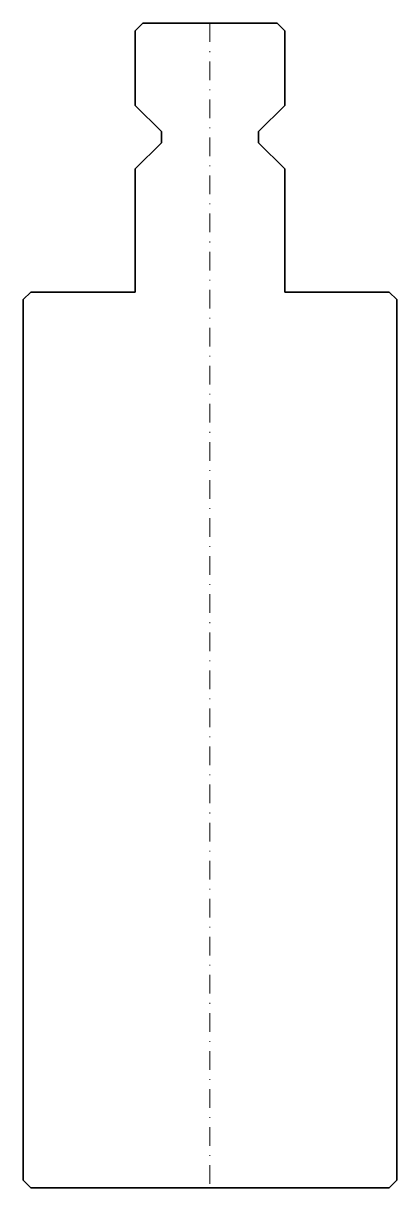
# Model space of a CAD drawing. Header units: millimetres. Extents: x -25 to 25, y 0 to 156.
import ezdxf

# ---------------------------------------------------------------- set-up
doc = ezdxf.new("R2010")
doc.units = ezdxf.units.MM
doc.header["$LTSCALE"] = 5
doc.linetypes.add('AUSGEZOGEN', pattern=[0])
doc.linetypes.add('DASHDOT', pattern=[1, 0.5, -0.25, 0, -0.25])
doc.layers.add('2', color=7, linetype='Continuous')
doc.layers.add('5', color=3, linetype='Continuous', true_color=0x00ff00)

msp = doc.modelspace()

# ---------------------------------------------------------------- linework, layer by layer
at = {"layer": '2', "color": 7, "linetype": 'AUSGEZOGEN', "lineweight": 35}
for p, q in [((-9, 156), (-10, 155)), ((9, 156), (-9, 156)), ((10, 155), (9, 156)), ((-10, 155), (-10, 145)), ((10, 145), (10, 155)), ((-10, 145), (-6.5, 141.5)), ((6.5, 141.5), (10, 145)), ((-6.5, 141.5), (-6.5, 140)), ((6.5, 140), (6.5, 141.5)), ((-6.5, 140), (-10, 136.5)), ((10, 136.5), (6.5, 140)), ((-10, 136.5), (-10, 120)), ((10, 120), (10, 136.5)), ((-24, 120), (-25, 119)), ((-25, 119), (-25, 1)), ((-10, 120), (-24, 120)), ((24, 120), (10, 120)), ((25, 119), (24, 120)), ((25, 1), (25, 119)), ((-25, 1), (-24, 0)), ((-24, 0), (24, 0)), ((24, 0), (25, 1))]:
    msp.add_line(p, q, dxfattribs=at)
at = {"layer": '5', "color": 3, "linetype": 'DASHDOT', "lineweight": 18, "true_color": 0x00ff00}
msp.add_line((0, 156), (0, 0), dxfattribs=at)

doc.saveas('drawing.dxf')
